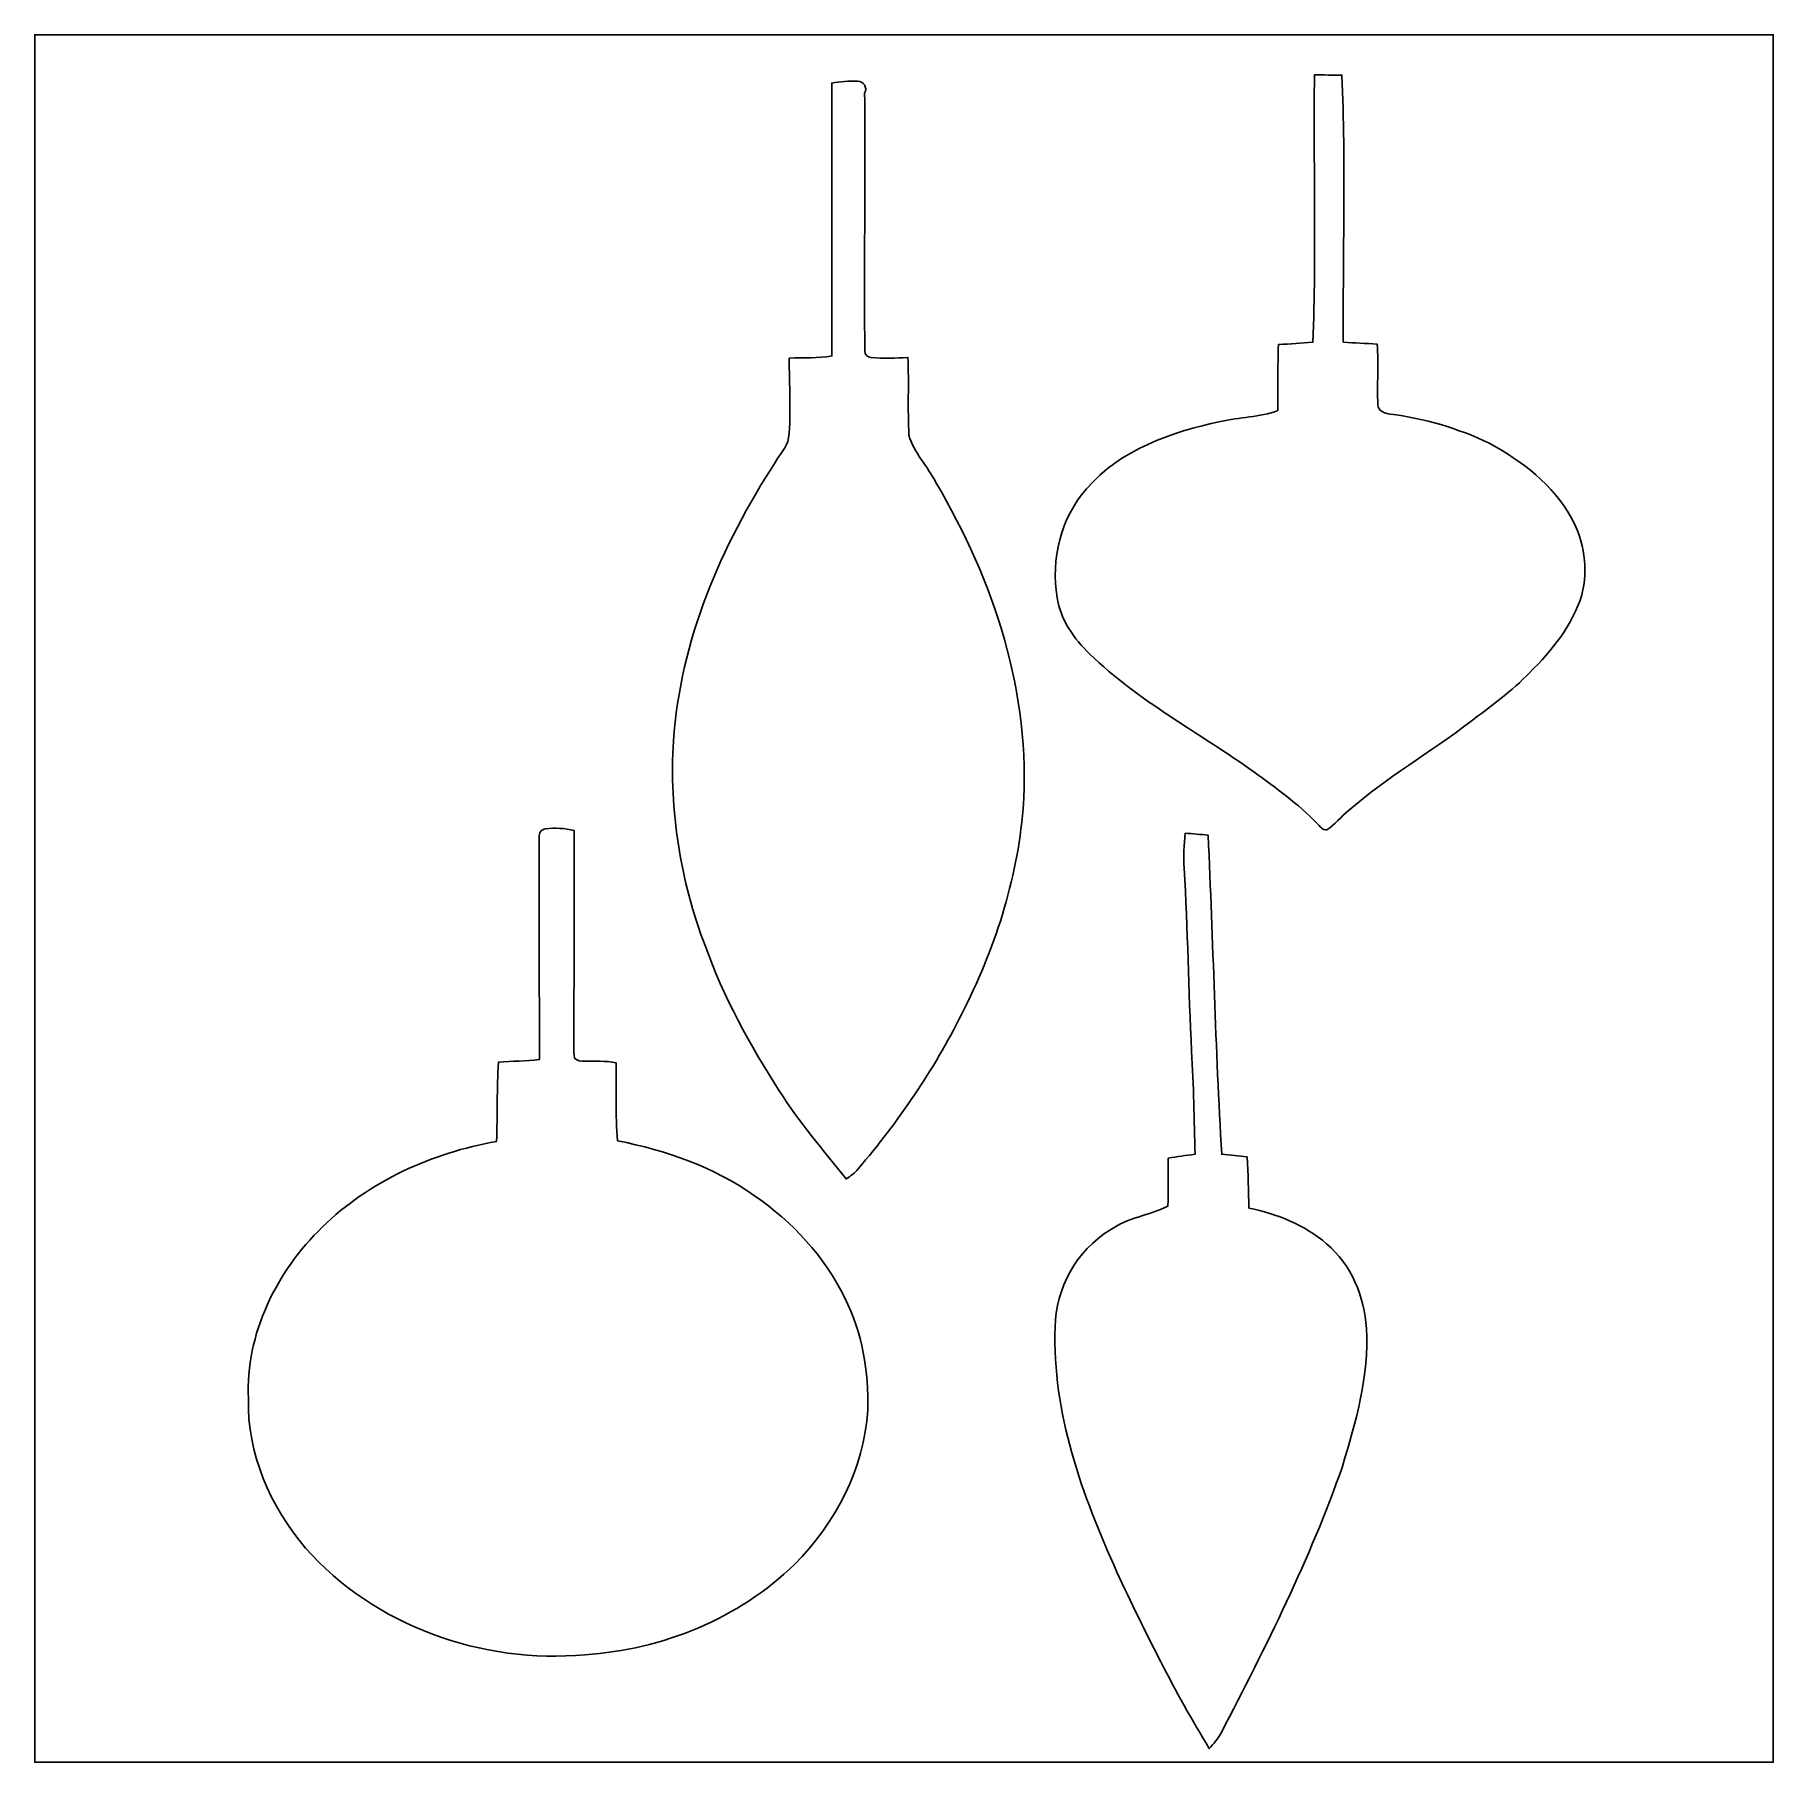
# Model space of a CAD drawing. Header units: centimetres. Extents: x -16.8 to 16.8, y -16.7 to 16.7.
import ezdxf

# ---------------------------------------------------------------- set-up
doc = ezdxf.new("R2010")
doc.units = ezdxf.units.CM
doc.header["$MEASUREMENT"] = 0
doc.layers.add('Layer 1', color=7, linetype='Continuous')

msp = doc.modelspace()

# ---------------------------------------------------------------- linework, layer by layer
at = {"layer": 'Layer 1', "color": 7}
for points, knots in [([(-16.77458, 16.66875), (-16.77458, 16.66875), (16.77458, 16.66875), (16.77458, 16.66875), (16.77458, 16.66875), (16.77458, 16.66875), (16.77458, -16.66875), (16.77458, -16.66875), (16.77458, -16.66875), (16.77458, -16.66875), (-16.77458, -16.66875), (-16.77458, -16.66875), (-16.77458, -16.66875), (-16.77458, -16.66875), (-16.77458, 16.66875), (-16.77458, 16.66875), (-16.77458, 16.66875), (-16.77458, 16.66875), (-16.77458, 16.66875), (-16.77458, 16.66875)], [0, 0, 0, 0, 0.16666667, 0.16666667, 0.16666667, 0.16666667, 0.33333333, 0.33333333, 0.33333333, 0.33333333, 0.5, 0.5, 0.5, 0.5, 0.66666667, 0.66666667, 0.66666667, 0.66666667, 1, 1, 1, 1]), ([(-1.39488, 15.73495), (-1.3903, 13.97988), (-1.39806, 12.22481), (-1.3903, 10.46974), (-1.3903, 10.46974), (-1.66158, 10.42035), (-1.93922, 10.44081), (-2.21333, 10.42741), (-2.21333, 10.42741), (-2.22038, 9.91411), (-2.17135, 9.39976), (-2.22673, 8.88753), (-2.22673, 8.88753), (-2.26166, 8.70656), (-2.39854, 8.56968), (-2.48567, 8.41269), (-2.48567, 8.41269), (-3.53272, 6.80544), (-4.31835, 4.9724), (-4.44888, 3.04059), (-4.44888, 3.04059), (-4.53284, 1.69968), (-4.31729, 0.34431), (-3.83752, -0.90946), (-3.83752, -0.90946), (-3.48403, -1.90077), (-2.97462, -2.82893), (-2.407, -3.71228), (-2.407, -3.71228), (-2.02142, -4.31165), (-1.56069, -4.85634), (-1.11795, -5.41302), (-1.11795, -5.41302), (-1.03223, -5.35834), (-0.95038, -5.29625), (-0.88441, -5.21829), (-0.88441, -5.21829), (-0.10795, -4.30636), (0.57609, -3.31223), (1.10843, -2.23767), (1.10843, -2.23767), (1.74272, -1.00365), (2.18334, 0.34255), (2.29835, 1.73002), (2.29835, 1.73002), (2.4638, 3.94758), (1.73002, 6.1341), (0.61736, 8.02569), (0.61736, 8.02569), (0.4572, 8.33931), (0.19121, 8.59931), (0.09596, 8.94397), (0.09596, 8.94397), (0.06703, 9.4428), (0.09772, 9.94339), (0.0762, 10.44257), (0.0762, 10.44257), (-0.16193, 10.42635), (-0.40181, 10.42), (-0.63923, 10.44046), (-0.63923, 10.44046), (-0.69885, 10.45422), (-0.768, 10.49302), (-0.75706, 10.56428), (-0.75706, 10.56428), (-0.76764, 12.22304), (-0.75001, 13.88251), (-0.75953, 15.54127), (-0.75953, 15.54127), (-0.69779, 15.65134), (-0.7874, 15.77622), (-0.89464, 15.7734), (-0.89464, 15.7734), (-1.06221, 15.77975), (-1.23084, 15.76881), (-1.39488, 15.73495), (-1.39488, 15.73495), (-1.39488, 15.73495), (-1.39488, 15.73495), (-1.39488, 15.73495)], [0, 0, 0, 0, 0.04761905, 0.04761905, 0.04761905, 0.04761905, 0.0952381, 0.0952381, 0.0952381, 0.0952381, 0.14285714, 0.14285714, 0.14285714, 0.14285714, 0.19047619, 0.19047619, 0.19047619, 0.19047619, 0.23809524, 0.23809524, 0.23809524, 0.23809524, 0.28571429, 0.28571429, 0.28571429, 0.28571429, 0.33333333, 0.33333333, 0.33333333, 0.33333333, 0.38095238, 0.38095238, 0.38095238, 0.38095238, 0.42857143, 0.42857143, 0.42857143, 0.42857143, 0.47619048, 0.47619048, 0.47619048, 0.47619048, 0.52380952, 0.52380952, 0.52380952, 0.52380952, 0.57142857, 0.57142857, 0.57142857, 0.57142857, 0.61904762, 0.61904762, 0.61904762, 0.61904762, 0.66666667, 0.66666667, 0.66666667, 0.66666667, 0.71428571, 0.71428571, 0.71428571, 0.71428571, 0.76190476, 0.76190476, 0.76190476, 0.76190476, 0.80952381, 0.80952381, 0.80952381, 0.80952381, 0.85714286, 0.85714286, 0.85714286, 0.85714286, 0.9047619, 0.9047619, 0.9047619, 0.9047619, 1, 1, 1, 1]), ([(7.92021, 15.89299), (7.90222, 14.17391), (7.95549, 12.45306), (7.89234, 10.73503), (7.89234, 10.73503), (7.67009, 10.71527), (7.44679, 10.70434), (7.22524, 10.68952), (7.22524, 10.68952), (7.2136, 10.26583), (7.21325, 9.84215), (7.21713, 9.41811), (7.21713, 9.41811), (6.86294, 9.27982), (6.47312, 9.29499), (6.10729, 9.20327), (6.10729, 9.20327), (5.16255, 9.00465), (4.16983, 8.66422), (3.5246, 7.90646), (3.5246, 7.90646), (3.02048, 7.34695), (2.83245, 6.54262), (2.95769, 5.80884), (2.95769, 5.80884), (3.01378, 5.37633), (3.2833, 5.01227), (3.5881, 4.71734), (3.5881, 4.71734), (4.52437, 3.80788), (5.69383, 3.19899), (6.7497, 2.44581), (6.7497, 2.44581), (7.17268, 2.13289), (7.61118, 1.83198), (7.97207, 1.44533), (7.97207, 1.44533), (8.02781, 1.39841), (8.07791, 1.31692), (8.16116, 1.32715), (8.16116, 1.32715), (8.31532, 1.42734), (8.43351, 1.57409), (8.57356, 1.69263), (8.57356, 1.69263), (9.30592, 2.32869), (10.15118, 2.81411), (10.91918, 3.4036), (10.91918, 3.4036), (11.31817, 3.70664), (11.72986, 3.99803), (12.07594, 4.36351), (12.07594, 4.36351), (12.5095, 4.78402), (12.90108, 5.2772), (13.08276, 5.8614), (13.08276, 5.8614), (13.202, 6.35529), (13.13004, 6.89892), (12.87992, 7.34236), (12.87992, 7.34236), (12.52961, 7.98336), (11.92354, 8.44303), (11.29277, 8.78628), (11.29277, 8.78628), (10.69164, 9.07591), (10.04252, 9.26359), (9.38142, 9.34967), (9.38142, 9.34967), (9.27735, 9.36096), (9.14576, 9.40259), (9.14576, 9.52959), (9.14576, 9.52959), (9.12283, 9.9187), (9.16728, 10.31099), (9.12954, 10.70046), (9.12954, 10.70046), (8.91117, 10.71069), (8.69386, 10.72127), (8.47654, 10.73714), (8.47654, 10.73714), (8.47019, 12.45482), (8.52276, 14.17496), (8.4522, 15.89158), (8.4522, 15.89158), (8.31921, 15.89193), (8.05321, 15.89264), (7.92021, 15.89299), (7.92021, 15.89299), (7.92021, 15.89299), (7.92021, 15.89299), (7.92021, 15.89299)], [0, 0, 0, 0, 0.04166667, 0.04166667, 0.04166667, 0.04166667, 0.08333333, 0.08333333, 0.08333333, 0.08333333, 0.125, 0.125, 0.125, 0.125, 0.16666667, 0.16666667, 0.16666667, 0.16666667, 0.20833333, 0.20833333, 0.20833333, 0.20833333, 0.25, 0.25, 0.25, 0.25, 0.29166667, 0.29166667, 0.29166667, 0.29166667, 0.33333333, 0.33333333, 0.33333333, 0.33333333, 0.375, 0.375, 0.375, 0.375, 0.41666667, 0.41666667, 0.41666667, 0.41666667, 0.45833333, 0.45833333, 0.45833333, 0.45833333, 0.5, 0.5, 0.5, 0.5, 0.54166667, 0.54166667, 0.54166667, 0.54166667, 0.58333333, 0.58333333, 0.58333333, 0.58333333, 0.625, 0.625, 0.625, 0.625, 0.66666667, 0.66666667, 0.66666667, 0.66666667, 0.70833333, 0.70833333, 0.70833333, 0.70833333, 0.75, 0.75, 0.75, 0.75, 0.79166667, 0.79166667, 0.79166667, 0.79166667, 0.83333333, 0.83333333, 0.83333333, 0.83333333, 0.875, 0.875, 0.875, 0.875, 0.91666667, 0.91666667, 0.91666667, 0.91666667, 1, 1, 1, 1]), ([(-6.91903, 1.34655), (-6.99699, 1.33103), (-7.04991, 1.264), (-7.03897, 1.18392), (-7.03897, 1.18392), (-7.04074, -0.24694), (-7.03686, -1.67816), (-7.03615, -3.10938), (-7.03615, -3.10938), (-7.29721, -3.14572), (-7.56214, -3.13549), (-7.82426, -3.15736), (-7.82426, -3.15736), (-7.85989, -3.66677), (-7.84507, -4.17795), (-7.86236, -4.68877), (-7.86236, -4.68877), (-9.10696, -4.90996), (-10.31699, -5.44971), (-11.22574, -6.34259), (-11.22574, -6.34259), (-12.11051, -7.19596), (-12.70811, -8.40176), (-12.65167, -9.64882), (-12.65167, -9.64882), (-12.68095, -10.71139), (-12.22657, -11.73656), (-11.54783, -12.53525), (-11.54783, -12.53525), (-10.22562, -14.04232), (-8.134, -14.77469), (-6.15597, -14.59477), (-6.15597, -14.59477), (-4.66302, -14.49529), (-3.18629, -13.8998), (-2.10961, -12.84852), (-2.10961, -12.84852), (-1.32503, -12.05512), (-0.76447, -11.00349), (-0.70097, -9.87637), (-0.70097, -9.87637), (-0.67486, -9.13201), (-0.80433, -8.37389), (-1.14371, -7.70678), (-1.14371, -7.70678), (-1.53353, -6.90915), (-2.15159, -6.23782), (-2.88219, -5.73934), (-2.88219, -5.73934), (-3.66571, -5.18125), (-4.59246, -4.86092), (-5.52979, -4.67572), (-5.52979, -4.67572), (-5.56507, -4.17442), (-5.55731, -3.67206), (-5.55484, -3.17006), (-5.55484, -3.17006), (-5.75698, -3.12773), (-5.96477, -3.1429), (-6.16973, -3.14184), (-6.16973, -3.14184), (-6.23535, -3.14078), (-6.31049, -3.13267), (-6.35564, -3.07869), (-6.35564, -3.07869), (-6.38739, -2.91924), (-6.36693, -2.75343), (-6.37328, -2.59292), (-6.37328, -2.59292), (-6.36058, -1.29187), (-6.37364, 0.00953), (-6.36376, 1.31057), (-6.36376, 1.31057), (-6.54473, 1.35608), (-6.73382, 1.36878), (-6.91903, 1.34655), (-6.91903, 1.34655), (-6.91903, 1.34655), (-6.91903, 1.34655), (-6.91903, 1.34655)], [0, 0, 0, 0, 0.04761905, 0.04761905, 0.04761905, 0.04761905, 0.0952381, 0.0952381, 0.0952381, 0.0952381, 0.14285714, 0.14285714, 0.14285714, 0.14285714, 0.19047619, 0.19047619, 0.19047619, 0.19047619, 0.23809524, 0.23809524, 0.23809524, 0.23809524, 0.28571429, 0.28571429, 0.28571429, 0.28571429, 0.33333333, 0.33333333, 0.33333333, 0.33333333, 0.38095238, 0.38095238, 0.38095238, 0.38095238, 0.42857143, 0.42857143, 0.42857143, 0.42857143, 0.47619048, 0.47619048, 0.47619048, 0.47619048, 0.52380952, 0.52380952, 0.52380952, 0.52380952, 0.57142857, 0.57142857, 0.57142857, 0.57142857, 0.61904762, 0.61904762, 0.61904762, 0.61904762, 0.66666667, 0.66666667, 0.66666667, 0.66666667, 0.71428571, 0.71428571, 0.71428571, 0.71428571, 0.76190476, 0.76190476, 0.76190476, 0.76190476, 0.80952381, 0.80952381, 0.80952381, 0.80952381, 0.85714286, 0.85714286, 0.85714286, 0.85714286, 0.9047619, 0.9047619, 0.9047619, 0.9047619, 1, 1, 1, 1]), ([(5.42643, 1.26118), (5.40244, 1.03646), (5.3915, 0.80927), (5.40844, 0.58314), (5.40844, 0.58314), (5.47793, -0.59196), (5.48816, -1.76953), (5.54955, -2.94534), (5.54955, -2.94534), (5.59047, -3.60821), (5.59823, -4.27249), (5.61587, -4.93642), (5.61587, -4.93642), (5.44266, -4.9597), (5.26979, -4.98016), (5.09834, -5.01086), (5.09834, -5.01086), (5.0994, -5.31989), (5.10716, -5.62928), (5.08952, -5.93866), (5.08952, -5.93866), (4.72969, -6.11999), (4.30212, -6.15738), (3.97016, -6.40362), (3.97016, -6.40362), (3.32599, -6.79203), (2.93053, -7.52616), (2.91571, -8.27334), (2.91571, -8.27334), (2.85997, -9.92752), (3.43782, -11.51431), (4.10951, -12.99951), (4.10951, -12.99951), (4.65102, -14.16156), (5.22534, -15.31126), (5.89209, -16.40664), (5.89209, -16.40664), (5.97429, -16.31103), (6.05472, -16.21296), (6.11999, -16.10536), (6.11999, -16.10536), (6.98429, -14.43073), (7.84084, -12.74269), (8.46032, -10.95904), (8.46032, -10.95904), (8.72384, -10.09862), (8.97714, -9.20574), (8.92281, -8.29627), (8.92281, -8.29627), (8.88506, -7.68315), (8.63177, -7.06367), (8.15411, -6.66362), (8.15411, -6.66362), (7.73077, -6.29708), (7.19737, -6.08965), (6.65551, -5.97394), (6.65551, -5.97394), (6.65021, -5.64444), (6.64386, -5.31566), (6.62199, -4.98722), (6.62199, -4.98722), (6.45866, -4.96852), (6.29426, -4.953), (6.13198, -4.93713), (6.13198, -4.93713), (6.00675, -2.88607), (5.96794, -0.83044), (5.86881, 1.22167), (5.86881, 1.22167), (5.7217, 1.23613), (5.57283, 1.25024), (5.42643, 1.26118)], [0, 0, 0, 0, 0.05263158, 0.05263158, 0.05263158, 0.05263158, 0.10526316, 0.10526316, 0.10526316, 0.10526316, 0.15789474, 0.15789474, 0.15789474, 0.15789474, 0.21052632, 0.21052632, 0.21052632, 0.21052632, 0.26315789, 0.26315789, 0.26315789, 0.26315789, 0.31578947, 0.31578947, 0.31578947, 0.31578947, 0.36842105, 0.36842105, 0.36842105, 0.36842105, 0.42105263, 0.42105263, 0.42105263, 0.42105263, 0.47368421, 0.47368421, 0.47368421, 0.47368421, 0.52631579, 0.52631579, 0.52631579, 0.52631579, 0.57894737, 0.57894737, 0.57894737, 0.57894737, 0.63157895, 0.63157895, 0.63157895, 0.63157895, 0.68421053, 0.68421053, 0.68421053, 0.68421053, 0.73684211, 0.73684211, 0.73684211, 0.73684211, 0.78947368, 0.78947368, 0.78947368, 0.78947368, 0.84210526, 0.84210526, 0.84210526, 0.84210526, 0.89473684, 0.89473684, 0.89473684, 0.89473684, 1, 1, 1, 1])]:
    msp.add_open_spline(points, degree=3, knots=knots, dxfattribs=at)
at = {"layer": 'Layer 1', "color": 8}
for points, knots in [([(-1.39488, 15.73495), (-1.23084, 15.76881), (-1.06221, 15.77975), (-0.89464, 15.7734), (-0.89464, 15.7734), (-0.7874, 15.77622), (-0.69779, 15.65134), (-0.75953, 15.54127), (-0.75953, 15.54127), (-0.75001, 13.88251), (-0.76764, 12.22304), (-0.75706, 10.56428), (-0.75706, 10.56428), (-0.768, 10.49302), (-0.69885, 10.45422), (-0.63923, 10.44046), (-0.63923, 10.44046), (-0.40181, 10.42), (-0.16193, 10.42635), (0.0762, 10.44257), (0.0762, 10.44257), (0.09772, 9.94339), (0.06703, 9.4428), (0.09596, 8.94397), (0.09596, 8.94397), (0.19121, 8.59931), (0.4572, 8.33931), (0.61736, 8.02569), (0.61736, 8.02569), (1.73002, 6.1341), (2.4638, 3.94758), (2.29835, 1.73002), (2.29835, 1.73002), (2.18334, 0.34255), (1.74272, -1.00365), (1.10843, -2.23767), (1.10843, -2.23767), (0.57609, -3.31223), (-0.10795, -4.30636), (-0.88441, -5.21829), (-0.88441, -5.21829), (-0.95038, -5.29625), (-1.03223, -5.35834), (-1.11795, -5.41302), (-1.11795, -5.41302), (-1.56069, -4.85634), (-2.02142, -4.31165), (-2.407, -3.71228), (-2.407, -3.71228), (-2.97462, -2.82893), (-3.48403, -1.90077), (-3.83752, -0.90946), (-3.83752, -0.90946), (-4.31729, 0.34431), (-4.53284, 1.69968), (-4.44888, 3.04059), (-4.44888, 3.04059), (-4.31835, 4.9724), (-3.53272, 6.80544), (-2.48567, 8.41269), (-2.48567, 8.41269), (-2.39854, 8.56968), (-2.26166, 8.70656), (-2.22673, 8.88753), (-2.22673, 8.88753), (-2.17135, 9.39976), (-2.22038, 9.91411), (-2.21333, 10.42741), (-2.21333, 10.42741), (-1.93922, 10.44081), (-1.66158, 10.42035), (-1.3903, 10.46974), (-1.3903, 10.46974), (-1.39806, 12.22481), (-1.3903, 13.97988), (-1.39488, 15.73495)], [0, 0, 0, 0, 0.05, 0.05, 0.05, 0.05, 0.1, 0.1, 0.1, 0.1, 0.15, 0.15, 0.15, 0.15, 0.2, 0.2, 0.2, 0.2, 0.25, 0.25, 0.25, 0.25, 0.3, 0.3, 0.3, 0.3, 0.35, 0.35, 0.35, 0.35, 0.4, 0.4, 0.4, 0.4, 0.45, 0.45, 0.45, 0.45, 0.5, 0.5, 0.5, 0.5, 0.55, 0.55, 0.55, 0.55, 0.6, 0.6, 0.6, 0.6, 0.65, 0.65, 0.65, 0.65, 0.7, 0.7, 0.7, 0.7, 0.75, 0.75, 0.75, 0.75, 0.8, 0.8, 0.8, 0.8, 0.85, 0.85, 0.85, 0.85, 0.9, 0.9, 0.9, 0.9, 1, 1, 1, 1]), ([(7.92021, 15.89299), (8.05321, 15.89264), (8.31921, 15.89193), (8.4522, 15.89158), (8.4522, 15.89158), (8.52276, 14.17496), (8.47019, 12.45482), (8.47654, 10.73714), (8.47654, 10.73714), (8.69386, 10.72127), (8.91117, 10.71069), (9.12954, 10.70046), (9.12954, 10.70046), (9.16728, 10.31099), (9.12283, 9.9187), (9.14576, 9.52959), (9.14576, 9.52959), (9.14576, 9.40259), (9.27735, 9.36096), (9.38142, 9.34967), (9.38142, 9.34967), (10.04252, 9.26359), (10.69164, 9.07591), (11.29277, 8.78628), (11.29277, 8.78628), (11.92354, 8.44303), (12.52961, 7.98336), (12.87992, 7.34236), (12.87992, 7.34236), (13.13004, 6.89892), (13.202, 6.35529), (13.08276, 5.8614), (13.08276, 5.8614), (12.90108, 5.2772), (12.5095, 4.78402), (12.07594, 4.36351), (12.07594, 4.36351), (11.72986, 3.99803), (11.31817, 3.70664), (10.91918, 3.4036), (10.91918, 3.4036), (10.15118, 2.81411), (9.30592, 2.32869), (8.57356, 1.69263), (8.57356, 1.69263), (8.43351, 1.57409), (8.31532, 1.42734), (8.16116, 1.32715), (8.16116, 1.32715), (8.07791, 1.31692), (8.02781, 1.39841), (7.97207, 1.44533), (7.97207, 1.44533), (7.61118, 1.83198), (7.17268, 2.13289), (6.7497, 2.44581), (6.7497, 2.44581), (5.69383, 3.19899), (4.52437, 3.80788), (3.5881, 4.71734), (3.5881, 4.71734), (3.2833, 5.01227), (3.01378, 5.37633), (2.95769, 5.80884), (2.95769, 5.80884), (2.83245, 6.54262), (3.02048, 7.34695), (3.5246, 7.90646), (3.5246, 7.90646), (4.16983, 8.66422), (5.16255, 9.00465), (6.10729, 9.20327), (6.10729, 9.20327), (6.47312, 9.29499), (6.86294, 9.27982), (7.21713, 9.41811), (7.21713, 9.41811), (7.21325, 9.84215), (7.2136, 10.26583), (7.22524, 10.68952), (7.22524, 10.68952), (7.44679, 10.70434), (7.67009, 10.71527), (7.89234, 10.73503), (7.89234, 10.73503), (7.95549, 12.45306), (7.90222, 14.17391), (7.92021, 15.89299)], [0, 0, 0, 0, 0.04347826, 0.04347826, 0.04347826, 0.04347826, 0.08695652, 0.08695652, 0.08695652, 0.08695652, 0.13043478, 0.13043478, 0.13043478, 0.13043478, 0.17391304, 0.17391304, 0.17391304, 0.17391304, 0.2173913, 0.2173913, 0.2173913, 0.2173913, 0.26086957, 0.26086957, 0.26086957, 0.26086957, 0.30434783, 0.30434783, 0.30434783, 0.30434783, 0.34782609, 0.34782609, 0.34782609, 0.34782609, 0.39130435, 0.39130435, 0.39130435, 0.39130435, 0.43478261, 0.43478261, 0.43478261, 0.43478261, 0.47826087, 0.47826087, 0.47826087, 0.47826087, 0.52173913, 0.52173913, 0.52173913, 0.52173913, 0.56521739, 0.56521739, 0.56521739, 0.56521739, 0.60869565, 0.60869565, 0.60869565, 0.60869565, 0.65217391, 0.65217391, 0.65217391, 0.65217391, 0.69565217, 0.69565217, 0.69565217, 0.69565217, 0.73913043, 0.73913043, 0.73913043, 0.73913043, 0.7826087, 0.7826087, 0.7826087, 0.7826087, 0.82608696, 0.82608696, 0.82608696, 0.82608696, 0.86956522, 0.86956522, 0.86956522, 0.86956522, 0.91304348, 0.91304348, 0.91304348, 0.91304348, 1, 1, 1, 1]), ([(-6.91903, 1.34655), (-6.73382, 1.36878), (-6.54473, 1.35608), (-6.36376, 1.31057), (-6.36376, 1.31057), (-6.37364, 0.00953), (-6.36058, -1.29187), (-6.37328, -2.59292), (-6.37328, -2.59292), (-6.36693, -2.75343), (-6.38739, -2.91924), (-6.35564, -3.07869), (-6.35564, -3.07869), (-6.31049, -3.13267), (-6.23535, -3.14078), (-6.16973, -3.14184), (-6.16973, -3.14184), (-5.96477, -3.1429), (-5.75698, -3.12773), (-5.55484, -3.17006), (-5.55484, -3.17006), (-5.55731, -3.67206), (-5.56507, -4.17442), (-5.52979, -4.67572), (-5.52979, -4.67572), (-4.59246, -4.86092), (-3.66571, -5.18125), (-2.88219, -5.73934), (-2.88219, -5.73934), (-2.15159, -6.23782), (-1.53353, -6.90915), (-1.14371, -7.70678), (-1.14371, -7.70678), (-0.80433, -8.37389), (-0.67486, -9.13201), (-0.70097, -9.87637), (-0.70097, -9.87637), (-0.76447, -11.00349), (-1.32503, -12.05512), (-2.10961, -12.84852), (-2.10961, -12.84852), (-3.18629, -13.8998), (-4.66302, -14.49529), (-6.15597, -14.59477), (-6.15597, -14.59477), (-8.134, -14.77469), (-10.22562, -14.04232), (-11.54783, -12.53525), (-11.54783, -12.53525), (-12.22657, -11.73656), (-12.68095, -10.71139), (-12.65167, -9.64882), (-12.65167, -9.64882), (-12.70811, -8.40176), (-12.11051, -7.19596), (-11.22574, -6.34259), (-11.22574, -6.34259), (-10.31699, -5.44971), (-9.10696, -4.90996), (-7.86236, -4.68877), (-7.86236, -4.68877), (-7.84507, -4.17795), (-7.85989, -3.66677), (-7.82426, -3.15736), (-7.82426, -3.15736), (-7.56214, -3.13549), (-7.29721, -3.14572), (-7.03615, -3.10938), (-7.03615, -3.10938), (-7.03686, -1.67816), (-7.04074, -0.24694), (-7.03897, 1.18392), (-7.03897, 1.18392), (-7.04991, 1.264), (-6.99699, 1.33103), (-6.91903, 1.34655)], [0, 0, 0, 0, 0.05, 0.05, 0.05, 0.05, 0.1, 0.1, 0.1, 0.1, 0.15, 0.15, 0.15, 0.15, 0.2, 0.2, 0.2, 0.2, 0.25, 0.25, 0.25, 0.25, 0.3, 0.3, 0.3, 0.3, 0.35, 0.35, 0.35, 0.35, 0.4, 0.4, 0.4, 0.4, 0.45, 0.45, 0.45, 0.45, 0.5, 0.5, 0.5, 0.5, 0.55, 0.55, 0.55, 0.55, 0.6, 0.6, 0.6, 0.6, 0.65, 0.65, 0.65, 0.65, 0.7, 0.7, 0.7, 0.7, 0.75, 0.75, 0.75, 0.75, 0.8, 0.8, 0.8, 0.8, 0.85, 0.85, 0.85, 0.85, 0.9, 0.9, 0.9, 0.9, 1, 1, 1, 1]), ([(5.42643, 1.26118), (5.57283, 1.25024), (5.7217, 1.23613), (5.86881, 1.22167), (5.86881, 1.22167), (5.96794, -0.83044), (6.00675, -2.88607), (6.13198, -4.93713), (6.13198, -4.93713), (6.29426, -4.953), (6.45866, -4.96852), (6.62199, -4.98722), (6.62199, -4.98722), (6.64386, -5.31566), (6.65021, -5.64444), (6.65551, -5.97394), (6.65551, -5.97394), (7.19737, -6.08965), (7.73077, -6.29708), (8.15411, -6.66362), (8.15411, -6.66362), (8.63177, -7.06367), (8.88506, -7.68315), (8.92281, -8.29627), (8.92281, -8.29627), (8.97714, -9.20574), (8.72384, -10.09862), (8.46032, -10.95904), (8.46032, -10.95904), (7.84084, -12.74269), (6.98429, -14.43073), (6.11999, -16.10536), (6.11999, -16.10536), (6.05472, -16.21296), (5.97429, -16.31103), (5.89209, -16.40664), (5.89209, -16.40664), (5.22534, -15.31126), (4.65102, -14.16156), (4.10951, -12.99951), (4.10951, -12.99951), (3.43782, -11.51431), (2.85997, -9.92752), (2.91571, -8.27334), (2.91571, -8.27334), (2.93053, -7.52616), (3.32599, -6.79203), (3.97016, -6.40362), (3.97016, -6.40362), (4.30212, -6.15738), (4.72969, -6.11999), (5.08952, -5.93866), (5.08952, -5.93866), (5.10716, -5.62928), (5.0994, -5.31989), (5.09834, -5.01086), (5.09834, -5.01086), (5.26979, -4.98016), (5.44266, -4.9597), (5.61587, -4.93642), (5.61587, -4.93642), (5.59823, -4.27249), (5.59047, -3.60821), (5.54955, -2.94534), (5.54955, -2.94534), (5.48816, -1.76953), (5.47793, -0.59196), (5.40844, 0.58314), (5.40844, 0.58314), (5.3915, 0.80927), (5.40244, 1.03646), (5.42643, 1.26118)], [0, 0, 0, 0, 0.05263158, 0.05263158, 0.05263158, 0.05263158, 0.10526316, 0.10526316, 0.10526316, 0.10526316, 0.15789474, 0.15789474, 0.15789474, 0.15789474, 0.21052632, 0.21052632, 0.21052632, 0.21052632, 0.26315789, 0.26315789, 0.26315789, 0.26315789, 0.31578947, 0.31578947, 0.31578947, 0.31578947, 0.36842105, 0.36842105, 0.36842105, 0.36842105, 0.42105263, 0.42105263, 0.42105263, 0.42105263, 0.47368421, 0.47368421, 0.47368421, 0.47368421, 0.52631579, 0.52631579, 0.52631579, 0.52631579, 0.57894737, 0.57894737, 0.57894737, 0.57894737, 0.63157895, 0.63157895, 0.63157895, 0.63157895, 0.68421053, 0.68421053, 0.68421053, 0.68421053, 0.73684211, 0.73684211, 0.73684211, 0.73684211, 0.78947368, 0.78947368, 0.78947368, 0.78947368, 0.84210526, 0.84210526, 0.84210526, 0.84210526, 0.89473684, 0.89473684, 0.89473684, 0.89473684, 1, 1, 1, 1])]:
    msp.add_open_spline(points, degree=3, knots=knots, dxfattribs=at)

doc.saveas('drawing.dxf')
